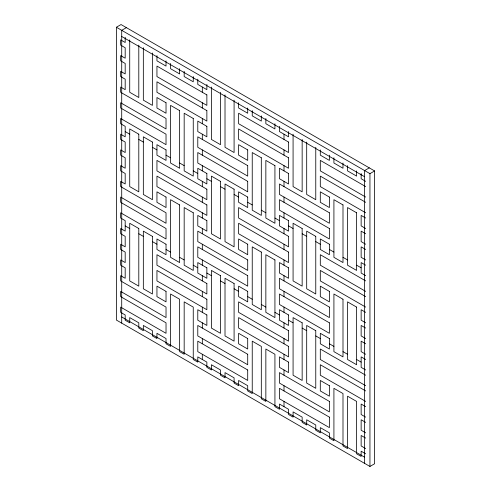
<?xml version="1.0" encoding="UTF-8"?>
<svg xmlns="http://www.w3.org/2000/svg" width="491" height="491" viewBox="0 0 491 491"><rect width="100%" height="100%" fill="white"/><g stroke="black" fill="none" stroke-linecap="round" stroke-linejoin="round"><path stroke-width="0.74" d="M116.379 27.244L121.05 24.55L374.621 170.948L374.621 463.756L369.95 466.45L116.379 320.052L116.379 27.244L369.95 173.648L374.621 170.948M126.39 27.631L121.713 30.332L121.713 323.133M369.287 167.867L364.61 170.567L364.61 463.369M121.713 36.494L364.61 176.729M365.678 181.351L361.143 178.73L361.143 173.495M365.678 186.592L320.304 160.391L320.304 170.874L365.678 197.069M365.678 202.31L320.304 176.116L320.304 186.592L365.678 212.787M365.678 218.029L361.143 215.408L361.143 225.891L365.678 228.511M365.678 233.747L361.143 231.126L361.143 241.609L365.678 244.23M365.678 249.465L361.143 246.85L361.143 257.327L365.678 259.948M365.678 265.189L361.143 262.568L361.143 273.045L365.678 275.666M125.187 131.576L129.722 134.196M138.8 139.438L143.335 142.059M152.413 147.294L156.948 149.915M166.026 155.156L170.561 157.777M179.638 163.012L184.174 165.633M193.251 170.874L197.787 173.495M206.864 178.736L211.4 181.351M220.477 186.592L225.013 189.213M234.09 194.454L238.626 197.069M247.703 202.31L252.239 204.931M261.316 210.173L265.852 212.793M274.929 218.029L279.465 220.649M288.542 225.891L293.078 228.511M302.155 233.747L306.691 236.367M315.768 241.609L320.304 244.23M329.381 249.465L333.917 252.086M342.994 257.327L347.53 259.948M356.607 265.189L361.143 267.804M365.678 280.907L320.304 254.706L320.304 265.189L365.678 291.384M365.678 296.625L320.304 270.424L320.304 280.907L365.678 307.102M365.678 312.344L361.143 309.723L361.143 320.2L365.678 322.82M365.678 328.062L361.143 325.441L361.143 335.924L365.678 338.538M365.678 343.78L361.143 341.159L361.143 351.642L365.678 354.263M365.678 359.498L361.143 356.877L361.143 367.36L365.678 369.981M125.187 225.891L129.722 228.511M138.8 233.753L143.335 236.367M152.413 241.609L156.948 244.23M166.026 249.471L170.561 252.092M179.638 257.327L184.174 259.948M193.251 265.189L197.787 267.81M206.864 273.045L211.4 275.666M220.477 280.907L225.013 283.528M234.09 288.763L238.626 291.384M247.703 296.625L252.239 299.246M261.316 304.481L265.852 307.102M274.929 312.344L279.465 314.964M288.542 320.206L293.078 322.82M302.155 328.062L306.691 330.682M315.768 335.924L320.304 338.545M329.381 343.78L333.917 346.401M342.994 351.642L347.53 354.263M356.607 359.498L361.143 362.119M365.678 375.216L320.304 349.021L320.304 359.498L365.678 385.699M365.678 390.94L320.304 364.739L320.304 375.216L365.678 401.417M365.678 406.658L361.143 404.038L361.143 414.514L365.678 417.135M365.678 422.377L361.143 419.756L361.143 430.233L365.678 432.853M365.678 438.095L361.143 435.474L361.143 445.957L365.678 448.571M365.678 453.813L361.143 451.192L361.143 456.434L356.607 453.813L356.607 401.417L347.53 396.176L347.53 448.571L342.994 445.957L342.994 393.555L333.917 388.32L333.917 440.715L329.381 438.095L329.381 432.853L320.304 427.618L320.304 432.853L315.768 430.233L315.768 424.997L306.691 419.756L306.691 424.997L302.155 422.377L302.155 417.135L293.078 411.894L293.078 417.135L288.542 414.514L288.542 409.279L279.465 404.038L279.465 409.279L274.929 406.658L274.929 354.263L265.852 349.021L265.852 401.417L261.316 398.796L261.316 346.401L252.239 341.159L252.239 393.561L247.703 390.94L247.703 385.699L238.626 380.457L238.626 385.699L234.09 383.078L234.09 377.837L225.013 372.601L225.013 377.837L220.477 375.222L220.477 369.981L211.4 364.739L211.4 369.981L206.864 367.36L206.864 362.119L197.787 356.883L197.787 362.119L193.251 359.504L193.251 307.102L184.174 301.867L184.174 354.263L179.638 351.642L179.638 299.246L170.561 294.005L170.561 346.401L166.026 343.78L166.026 338.545L156.948 333.303L156.948 338.545L152.413 335.924L152.413 330.682L143.335 325.441L143.335 330.682L138.8 328.062L138.8 322.826L129.722 317.585L129.722 322.826L125.187 320.206L125.187 314.964L120.651 312.344L120.651 307.108L166.026 333.303L166.026 322.826L120.651 296.625L120.651 291.384L166.026 317.585L166.026 307.102L120.651 280.907L120.651 275.666L125.187 278.287L125.187 267.81L120.651 265.189L120.651 259.948L125.187 262.568L125.187 252.092L120.651 249.471L120.651 244.23L125.187 246.85L125.187 236.367L120.651 233.753L120.651 228.511L125.187 231.132L125.187 220.649L120.651 218.029L120.651 212.793L166.026 238.988L166.026 228.511L120.651 202.31L120.651 197.075L166.026 223.27L166.026 212.793L120.651 186.592L120.651 181.351L125.187 183.972L125.187 173.495L120.651 170.874L120.651 165.633L125.187 168.253L125.187 157.777L120.651 155.156L120.651 149.915L125.187 152.535L125.187 142.059L120.651 139.438L120.651 134.196L125.187 136.817L125.187 126.34L120.651 123.72L120.651 118.478L166.026 144.673L166.026 134.196L120.651 108.002L120.651 102.76L166.026 128.955L166.026 118.478L120.651 92.277L120.651 87.042L125.187 89.663L125.187 79.18L120.651 76.559L120.651 71.324L125.187 73.938L125.187 63.462L120.651 60.841L120.651 55.6L125.187 58.22L125.187 47.744L120.651 45.123L120.651 39.881L125.187 42.502L125.187 37.261M121.713 316.971L364.61 457.201M369.95 173.648L369.95 466.45M356.607 170.874L356.607 176.109L347.53 170.874L347.53 165.633M342.994 163.012L342.994 168.253L333.917 163.012L333.917 157.777M329.381 155.156L329.381 160.391L320.304 155.156L320.304 149.915M315.768 147.294L315.768 199.69L306.691 194.454L306.691 142.052M302.155 139.438L302.155 191.834L293.078 186.592L293.078 134.196M288.542 131.576L288.542 136.817L279.465 131.576L279.465 126.334M284.001 134.196L284.001 139.438M284.001 149.915L284.001 155.156M284.001 165.633L284.001 170.874M284.001 181.351L284.001 186.592M284.001 197.069L284.001 202.31M284.001 212.793L284.001 218.029M284.001 228.511L284.001 233.747M284.001 244.23L284.001 249.471M284.001 259.948L284.001 265.189M284.001 275.666L284.001 280.907M284.001 291.384L284.001 296.625M284.001 307.102L284.001 312.344M284.001 322.82L284.001 328.062M284.001 338.545L284.001 343.78M284.001 354.263L284.001 359.498M284.001 369.981L284.001 375.222M284.001 385.699L284.001 390.94M284.001 401.417L284.001 406.658M274.929 123.714L274.929 128.955L265.852 123.714L265.852 118.478M261.316 115.858L261.316 121.099L252.239 115.858L252.239 110.616M247.703 107.995L247.703 113.237L238.626 107.995L238.626 102.76M234.09 100.139L234.09 152.535L225.013 147.294L225.013 94.898M220.477 92.277L220.477 144.673L211.4 139.438L211.4 87.042M206.864 84.421L206.864 89.657L197.787 84.421L197.787 79.18M202.323 87.042L202.323 92.277M202.323 102.76L202.323 107.995M202.323 118.478L202.323 123.72M202.323 134.196L202.323 139.438M202.323 149.915L202.323 155.156M202.323 165.633L202.323 170.874M202.323 181.351L202.323 186.592M202.323 197.075L202.323 202.31M202.323 212.793L202.323 218.029M202.323 228.511L202.323 233.747M202.323 244.23L202.323 249.471M202.323 259.948L202.323 265.189M202.323 275.666L202.323 280.907M202.323 291.384L202.323 296.625M202.323 307.102L202.323 312.344M202.323 322.826L202.323 328.062M202.323 338.545L202.323 343.78M202.323 354.263L202.323 359.504M193.251 76.559L193.251 81.801L184.174 76.559L184.174 71.324M179.638 68.703L179.638 73.938L170.561 68.703L170.561 63.462M166.026 60.841L166.026 66.082L156.948 60.841L156.948 55.6M152.413 52.985L152.413 105.381L143.335 100.139L143.335 47.744M138.8 45.123L138.8 97.519L129.722 92.277L129.722 39.881M206.864 94.898L156.948 66.082L156.948 76.559L206.864 105.381L206.864 94.898M288.542 142.052L238.626 113.237L238.626 123.72L288.542 152.535L288.542 142.052M206.864 110.616L156.948 81.801L156.948 92.277L206.864 121.099L206.864 110.616M288.542 157.777L238.626 128.955L238.626 139.438L288.542 168.253L288.542 157.777M166.026 102.76L156.948 97.519L156.948 108.002L166.026 113.237L166.026 102.76M179.638 110.616L170.561 105.381L170.561 163.012L179.638 168.253L179.638 110.616M193.251 118.478L184.174 113.237L184.174 170.874L193.251 176.116L193.251 118.478M206.864 126.334L197.787 121.099L197.787 131.576L206.864 136.817L206.864 126.334M247.703 149.915L238.626 144.673L238.626 155.156L247.703 160.391L247.703 149.915M261.316 157.777L252.239 152.535L252.239 210.173L261.316 215.408L261.316 157.777M274.929 165.633L265.852 160.391L265.852 218.029L274.929 223.27L274.929 165.633M288.542 173.495L279.465 168.253L279.465 178.73L288.542 183.972L288.542 173.495M329.381 197.069L320.304 191.834L320.304 202.31L329.381 207.552L329.381 197.069M342.994 204.931L333.917 199.69L333.917 257.327L342.994 262.568L342.994 204.931M356.607 212.787L347.53 207.552L347.53 265.189L356.607 270.424L356.607 212.787M247.703 165.633L197.787 136.817L197.787 147.294L247.703 176.116L247.703 165.633M329.381 212.787L279.465 183.972L279.465 194.454L329.381 223.27L329.381 212.787M247.703 181.351L197.787 152.535L197.787 163.012L247.703 191.834L247.703 181.351M329.381 228.511L279.465 199.69L279.465 210.173L329.381 238.988L329.381 228.511M138.8 134.196L129.722 128.955L129.722 186.592L138.8 191.834L138.8 134.196M152.413 142.059L143.335 136.817L143.335 194.454L152.413 199.69L152.413 142.059M166.026 149.915L156.948 144.673L156.948 155.156L166.026 160.397L166.026 149.915M206.864 173.495L197.787 168.253L197.787 178.736L206.864 183.972L206.864 173.495M220.477 181.351L211.4 176.116L211.4 233.747L220.477 238.988L220.477 181.351M234.09 189.213L225.013 183.972L225.013 241.609L234.09 246.85L234.09 189.213M247.703 197.069L238.626 191.834L238.626 202.31L247.703 207.552L247.703 197.069M288.542 220.649L279.465 215.408L279.465 225.891L288.542 231.132L288.542 220.649M302.155 228.511L293.078 223.27L293.078 280.907L302.155 286.143L302.155 228.511M315.768 236.367L306.691 231.126L306.691 288.763L315.768 294.005L315.768 236.367M329.381 244.23L320.304 238.988L320.304 249.465L329.381 254.706L329.381 244.23M206.864 189.213L156.948 160.397L156.948 170.874L206.864 199.69L206.864 189.213M288.542 236.367L238.626 207.552L238.626 218.029L288.542 246.85L288.542 236.367M206.864 204.931L156.948 176.116L156.948 186.592L206.864 215.408L206.864 204.931M288.542 252.086L238.626 223.27L238.626 233.747L288.542 262.568L288.542 252.086M166.026 197.075L156.948 191.834L156.948 202.31L166.026 207.552L166.026 197.075M179.638 204.931L170.561 199.69L170.561 257.327L179.638 262.568L179.638 204.931M193.251 212.793L184.174 207.552L184.174 265.189L193.251 270.424L193.251 212.793M206.864 220.649L197.787 215.414L197.787 225.891L206.864 231.132L206.864 220.649M247.703 244.23L238.626 238.988L238.626 249.471L247.703 254.706L247.703 244.23M261.316 252.086L252.239 246.85L252.239 304.481L261.316 309.723L261.316 252.086M274.929 259.948L265.852 254.706L265.852 312.344L274.929 317.585L274.929 259.948M288.542 267.804L279.465 262.568L279.465 273.045L288.542 278.287L288.542 267.804M329.381 291.384L320.304 286.143L320.304 296.625L329.381 301.867L329.381 291.384M342.994 299.246L333.917 294.005L333.917 351.642L342.994 356.877L342.994 299.246M356.607 307.102L347.53 301.867L347.53 359.498L356.607 364.739L356.607 307.102M247.703 259.948L197.787 231.132L197.787 241.609L247.703 270.424L247.703 259.948M329.381 307.102L279.465 278.287L279.465 288.763L329.381 317.585L329.381 307.102M247.703 275.666L197.787 246.85L197.787 257.327L247.703 286.149L247.703 275.666M329.381 322.82L279.465 294.005L279.465 304.481L329.381 333.303L329.381 322.82M138.8 228.511L129.722 223.27L129.722 280.907L138.8 286.149L138.8 228.511M152.413 236.367L143.335 231.132L143.335 288.769L152.413 294.005L152.413 236.367M166.026 244.23L156.948 238.988L156.948 249.471L166.026 254.706L166.026 244.23M206.864 267.81L197.787 262.568L197.787 273.045L206.864 278.287L206.864 267.81M220.477 275.666L211.4 270.424L211.4 328.062L220.477 333.303L220.477 275.666M234.09 283.528L225.013 278.287L225.013 335.924L234.09 341.159L234.09 283.528M247.703 291.384L238.626 286.149L238.626 296.625L247.703 301.867L247.703 291.384M288.542 314.964L279.465 309.723L279.465 320.206L288.542 325.441L288.542 314.964M302.155 322.82L293.078 317.585L293.078 375.222L302.155 380.457L302.155 322.82M315.768 330.682L306.691 325.441L306.691 383.078L315.768 388.32L315.768 330.682M329.381 338.545L320.304 333.303L320.304 343.78L329.381 349.021L329.381 338.545M206.864 283.528L156.948 254.706L156.948 265.189L206.864 294.005L206.864 283.528M288.542 330.682L238.626 301.867L238.626 312.344L288.542 341.159L288.542 330.682M206.864 299.246L156.948 270.431L156.948 280.907L206.864 309.723L206.864 299.246M288.542 346.401L238.626 317.585L238.626 328.062L288.542 356.883L288.542 346.401M166.026 291.384L156.948 286.149L156.948 296.625L166.026 301.867L166.026 291.384M206.864 314.964L197.787 309.723L197.787 320.206L206.864 325.441L206.864 314.964M247.703 338.545L238.626 333.303L238.626 343.78L247.703 349.021L247.703 338.545M288.542 362.119L279.465 356.883L279.465 367.36L288.542 372.601L288.542 362.119M329.381 385.699L320.304 380.457L320.304 390.94L329.381 396.176L329.381 385.699M247.703 354.263L197.787 325.441L197.787 335.924L247.703 364.739L247.703 354.263M329.381 401.417L279.465 372.601L279.465 383.078L329.381 411.894L329.381 401.417M247.703 369.981L197.787 341.165L197.787 351.642L247.703 380.457L247.703 369.981M329.381 417.135L279.465 388.32L279.465 398.796L329.381 427.618L329.381 417.135"/></g></svg>
